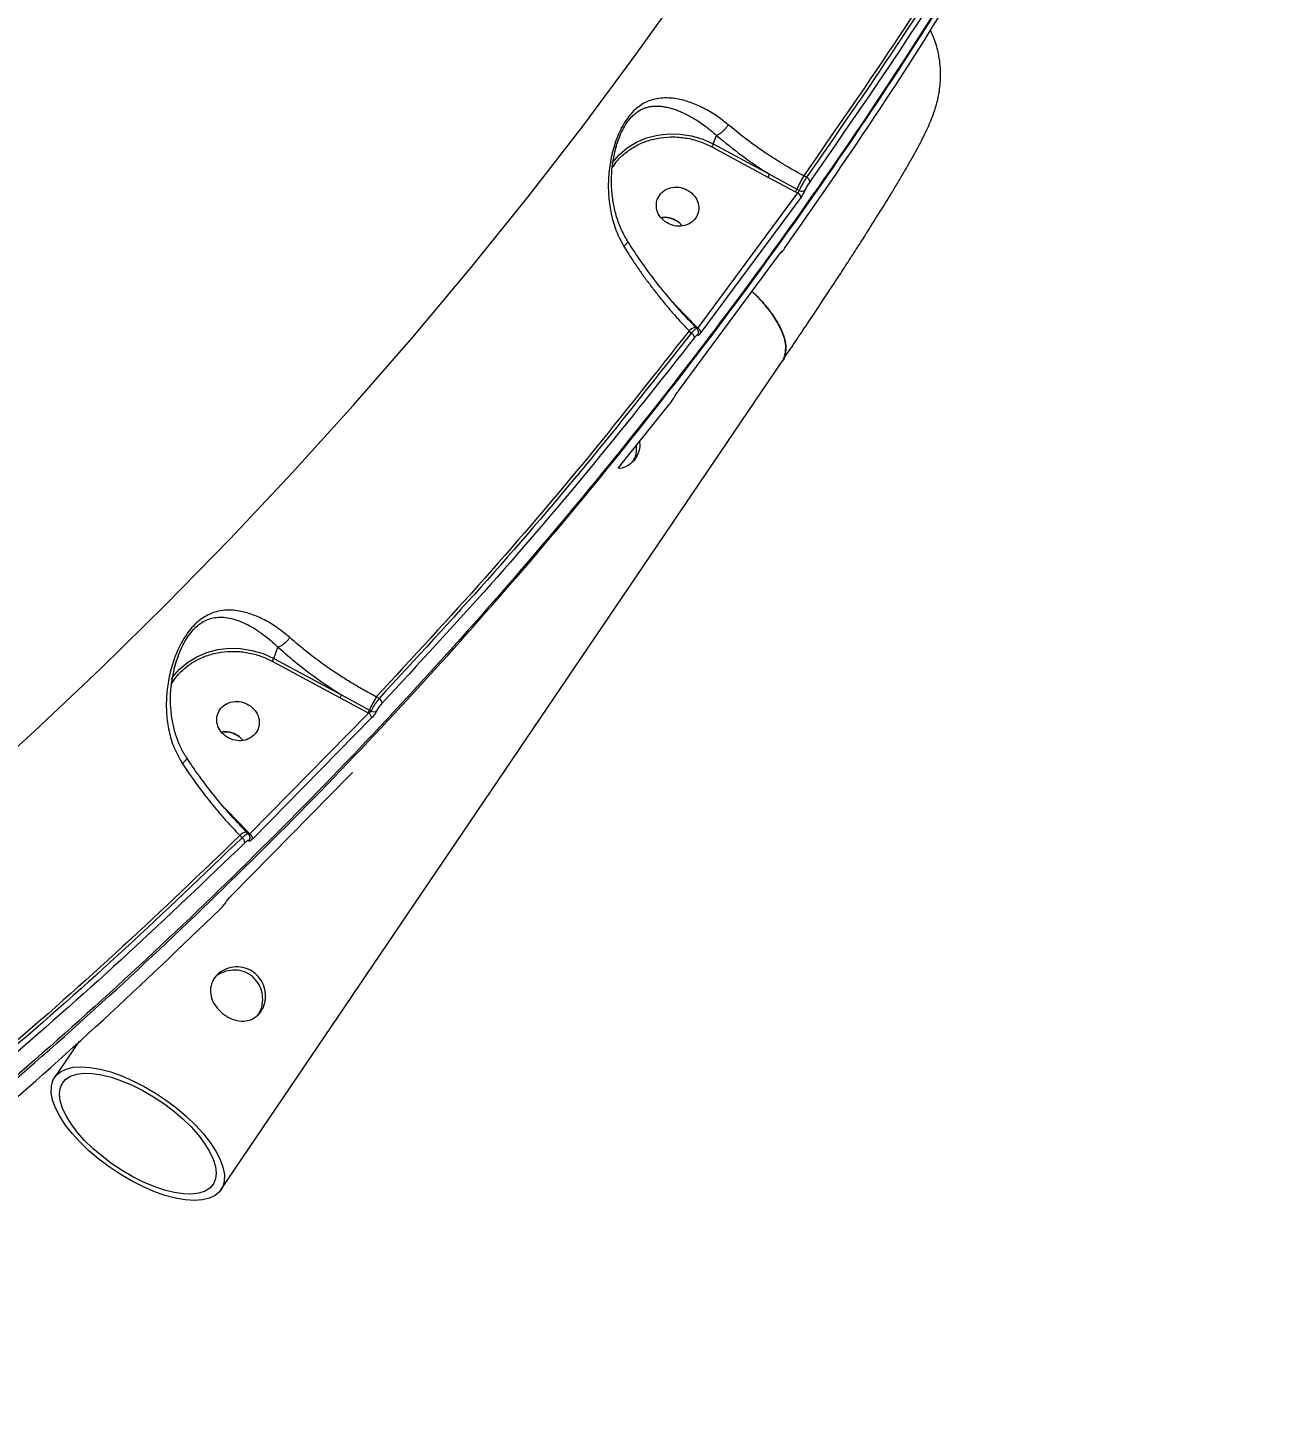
# Model space of a CAD drawing. Header units: millimetres. Extents: x -6234 to 7498, y -6127 to 5103.
# Drawn here: x 4434.1 to 4696.2, y -1650.4 to -1358.5 of the extents above; entities that cross this region are included whole.
import ezdxf

# ---------------------------------------------------------------- set-up
doc = ezdxf.new("R2010")
doc.units = ezdxf.units.MM
for name, color, linetype in [('DIKOM_ОБЪЕКТ', 7, 'Continuous'), ('DIKOM_РАЗМЕР_ЗОНА', 7, 'Continuous'), ('DIKOM_РАЗМЕР_ОБЪЕКТА', 7, 'Continuous')]:
    doc.layers.add(name, color=color, linetype=linetype)
doc.styles.add('style1', font='arial.ttf', dxfattribs={"width": 0.8})
doc.dimstyles.new('1-50', dxfattribs={"dimtxt": 300, "dimasz": 200, "dimexe": 100, "dimexo": 0, "dimgap": 100, "dimtad": 1, "dimtxsty": 'style1', "dimcen": 200, "dimclrd": 7, "dimclre": 7, "dimclrt": 7, "dimadec": 1, "dimazin": 2, "dimtfac": 1, "dimtmove": 0, "dimatfit": 2, "dimfxl": 0, "dimlwd": 25, "dimlwe": 18, "dimarcsym": 0})

# ---------------------------------------------------------------- blocks, each defined once
blk = doc.blocks.new('*D10')
at = {"layer": 'Defpoints', "color": 0, "transparency": 16777216}
for p in [(5627.97, 903.07), (-3229.39, -1461.51), (5627.97, -5097.58)]:
    blk.add_point(p, dxfattribs=at)
at = {"layer": 'DIKOM_РАЗМЕР_ОБЪЕКТА', "color": 7, "lineweight": 18, "transparency": 16777216}
for p, q in [((5627.97, 903.07), (5627.97, -5197.58)), ((-3229.39, -1461.51), (-3229.39, -5197.58))]:
    blk.add_line(p, q, dxfattribs=at)
at = {"layer": 'DIKOM_РАЗМЕР_ОБЪЕКТА', "color": 7, "lineweight": 25, "transparency": 16777216}
blk.add_line((-3029.39, -5097.58), (5427.97, -5097.58), dxfattribs=at)
at = {"layer": 'DIKOM_РАЗМЕР_ОБЪЕКТА', "color": 7, "transparency": 16777216}
for points in [[(-3029.39, -5064.25), (-3029.39, -5130.92), (-3229.39, -5097.58)], [(5427.97, -5064.25), (5427.97, -5130.92), (5627.97, -5097.58)]]:
    blk.add_solid(points, dxfattribs=at)
at = {"layer": 'DIKOM_РАЗМЕР_ОБЪЕКТА', "color": 7, "lineweight": 40, "transparency": 16777216, "insert": (1488.3, -4844.41), "char_height": 300, "attachment_point": 5, "style": 'style1'}
blk.add_mtext('8850', dxfattribs=at)
blk = doc.blocks.new('*D13')
at = {"layer": 'Defpoints', "color": 0, "transparency": 16777216}
for p in [(7498.07, 1778.2), (-5229.39, -1831.36), (7498.07, -6026.74)]:
    blk.add_point(p, dxfattribs=at)
at = {"layer": 'DIKOM_РАЗМЕР_ЗОНА', "color": 7, "lineweight": 18, "transparency": 16777216}
for p, q in [((7498.07, 1778.2), (7498.07, -6126.74)), ((-5229.39, -1831.36), (-5229.39, -6126.74))]:
    blk.add_line(p, q, dxfattribs=at)
at = {"layer": 'DIKOM_РАЗМЕР_ЗОНА', "color": 7, "lineweight": 25, "transparency": 16777216}
blk.add_line((-5029.39, -6026.74), (7298.07, -6026.74), dxfattribs=at)
at = {"layer": 'DIKOM_РАЗМЕР_ЗОНА', "color": 7, "transparency": 16777216}
for points in [[(-5029.39, -5993.4), (-5029.39, -6060.07), (-5229.39, -6026.74)], [(7298.07, -5993.4), (7298.07, -6060.07), (7498.07, -6026.74)]]:
    blk.add_solid(points, dxfattribs=at)
at = {"layer": 'DIKOM_РАЗМЕР_ЗОНА', "color": 7, "transparency": 16777216, "insert": (1560.69, -5773.56), "char_height": 300, "attachment_point": 5, "style": 'style1'}
blk.add_mtext('12750', dxfattribs=at)

msp = doc.modelspace()

# ---------------------------------------------------------------- linework, layer by layer
at = {"layer": 'DIKOM_ОБЪЕКТ', "color": 7, "linetype": 'Continuous', "lineweight": 15}
for p, q in [((4577.122, -1383.377), (4588.859, -1389.712)), ((4577.425, -1382.782), (4578.104, -1380.978)), ((4577.425, -1382.782), (4589.163, -1389.117)), ((4578.107, -1380.976), (4578.104, -1380.978)), ((4589.163, -1389.117), (4594.893, -1392.215)), ((4588.859, -1389.712), (4594.605, -1392.77)), ((4594.893, -1392.215), (4595.41, -1392.494)), ((4596.911, -1389.754), (4596.33, -1389.44)), ((4595.053, -1393.012), (4574.165, -1421.259)), ((4595.741, -1393.945), (4574.836, -1422.215)), ((4594.605, -1392.77), (4595.053, -1393.012)), ((4570.939, -1399.901), (4570.231, -1399.133)), ((4570.231, -1399.133), (4570.939, -1399.901)), ((4570.357, -1434.121), (4591.263, -1405.851)), ((4569.55, -1416.484), (4569.026, -1415.948)), ((4574.072, -1421.164), (4569.55, -1416.484)), ((4574.041, -1421.44), (4573.752, -1421.145)), ((4574.165, -1421.259), (4574.072, -1421.164)), ((4572.812, -1422.342), (4572.35, -1421.869)), ((4474.468, -1601.6), (4591.873, -1428.167)), ((4569.391, -1435.533), (4569.5, -1435.349)), ((4570.205, -1434.327), (4570.357, -1434.121)), ((4557.562, -1450.621), (4568.232, -1437.256)), ((4485.495, -1490.406), (4486.389, -1488.028)), ((4486.392, -1488.026), (4486.389, -1488.028)), ((4485.191, -1491.001), (4499.365, -1498.65)), ((4485.495, -1490.406), (4499.668, -1498.056)), ((4499.365, -1498.65), (4505.221, -1501.768)), ((4499.668, -1498.056), (4505.508, -1501.213)), ((4507.538, -1498.758), (4506.946, -1498.438)), ((4505.34, -1501.833), (4480.505, -1527.114)), ((4505.954, -1502.855), (4481.098, -1528.158)), ((4505.221, -1501.768), (4505.34, -1501.833)), ((4505.508, -1501.213), (4505.867, -1501.407)), ((4479.008, -1507.525), (4478.3, -1506.756)), ((4478.3, -1506.756), (4479.008, -1507.525)), ((4476.62, -1540.064), (4501.476, -1514.762)), ((4501.411, -1514.835), (4501.508, -1514.729)), ((4475.719, -1522.165), (4475.2, -1521.634)), ((4480.155, -1526.757), (4475.719, -1522.165)), ((4478.887, -1527.926), (4478.433, -1527.462)), ((4480.309, -1527.222), (4479.836, -1526.738)), ((4480.505, -1527.114), (4480.155, -1526.757)), ((4474.229, -1542.927), (4474.222, -1542.94)), ((4444.817, -1570.48), (4439.688, -1578.055))]:
    msp.add_line(p, q, dxfattribs=at)
at = {"layer": 'DIKOM_ОБЪЕКТ', "color": 7, "linetype": 'Continuous', "lineweight": 15, "flags": 128}
for points in [[(4346.753, -1579.025), (4362.179, -1567.438), (4377.358, -1555.584), (4392.287, -1543.466), (4406.96, -1531.088), (4421.372, -1518.454), (4435.519, -1505.568), (4449.396, -1492.434), (4462.999, -1479.057), (4476.323, -1465.44), (4489.365, -1451.589), (4502.12, -1437.506), (4514.584, -1423.198), (4526.753, -1408.668), (4538.624, -1393.921), (4550.192, -1378.962), (4561.454, -1363.795), (4572.405, -1348.426)], [(4556.257, -1386.778), (4556.286, -1386.737), (4557.721, -1385.057), (4559.423, -1383.608), (4561.356, -1382.42), (4563.477, -1381.521), (4565.74, -1380.928), (4568.097, -1380.656), (4570.495, -1380.71), (4572.884, -1381.089), (4575.211, -1381.785), (4577.425, -1382.782)], [(4591.263, -1405.851), (4591.213, -1405.915), (4591.204, -1405.922)], [(4591.873, -1428.167), (4592.229, -1427.52), (4592.56, -1426.318), (4592.582, -1424.945), (4592.294, -1423.427), (4591.701, -1421.788), (4590.814, -1420.057), (4589.647, -1418.263), (4588.221, -1416.438), (4586.559, -1414.611), (4585.55, -1413.613)], [(4569.297, -1435.691), (4569.372, -1435.574), (4569.392, -1435.529)], [(4464.096, -1494.733), (4464.355, -1494.361), (4465.79, -1492.681), (4467.493, -1491.232), (4469.425, -1490.044), (4471.546, -1489.144), (4473.809, -1488.552), (4476.166, -1488.28), (4478.564, -1488.334), (4480.953, -1488.713), (4483.28, -1489.409), (4485.495, -1490.406)], [(4501.476, -1514.762), (4501.427, -1514.824), (4501.409, -1514.837)], [(4476.62, -1540.064), (4476.572, -1540.126), (4476.552, -1540.14)], [(4475.426, -1541.498), (4475.527, -1541.382), (4475.572, -1541.306)], [(4451.095, -1596.786), (4448.913, -1595.142), (4446.87, -1593.407), (4445.002, -1591.611), (4443.341, -1589.785), (4441.915, -1587.959), (4440.748, -1586.166), (4439.861, -1584.435), (4439.268, -1582.796), (4438.98, -1581.277), (4439.002, -1579.905), (4439.332, -1578.703), (4439.967, -1577.691), (4440.895, -1576.886), (4442.099, -1576.303), (4443.559, -1575.952), (4445.251, -1575.838), (4447.145, -1575.963), (4449.21, -1576.325), (4451.409, -1576.919), (4453.704, -1577.733), (4456.058, -1578.755), (4458.429, -1579.965), (4460.777, -1581.345), (4463.062, -1582.87), (4465.244, -1584.513), (4467.287, -1586.248), (4469.154, -1588.044), (4470.816, -1589.87), (4472.242, -1591.696), (4473.409, -1593.489), (4474.296, -1595.221), (4474.889, -1596.859), (4475.177, -1598.378), (4475.155, -1599.75), (4474.824, -1600.952), (4474.19, -1601.964), (4473.262, -1602.769), (4472.058, -1603.352), (4470.598, -1603.703), (4468.906, -1603.817), (4467.011, -1603.692), (4464.947, -1603.33), (4462.748, -1602.736), (4460.453, -1601.922), (4458.099, -1600.9), (4455.728, -1599.69), (4453.38, -1598.31), (4451.095, -1596.786)], [(4451.665, -1596.123), (4449.607, -1594.569), (4447.689, -1592.927), (4445.945, -1591.227), (4444.409, -1589.501), (4443.109, -1587.781), (4442.069, -1586.099), (4441.309, -1584.487), (4440.842, -1582.974), (4440.678, -1581.589), (4440.819, -1580.357), (4441.263, -1579.302), (4442.002, -1578.443), (4443.022, -1577.795), (4444.304, -1577.372), (4445.823, -1577.181), (4447.552, -1577.226), (4449.459, -1577.505), (4451.507, -1578.014), (4453.66, -1578.743), (4455.876, -1579.679), (4458.114, -1580.803), (4460.333, -1582.096), (4462.492, -1583.532), (4464.55, -1585.086), (4466.468, -1586.728), (4468.212, -1588.428), (4469.748, -1590.154), (4471.048, -1591.874), (4472.088, -1593.556), (4472.848, -1595.168), (4473.315, -1596.681), (4473.479, -1598.066), (4473.338, -1599.298), (4472.893, -1600.353), (4472.155, -1601.212), (4471.135, -1601.86), (4469.853, -1602.283), (4468.334, -1602.474), (4466.605, -1602.429), (4464.698, -1602.15), (4462.65, -1601.641), (4460.497, -1600.912), (4458.281, -1599.977), (4456.043, -1598.852), (4453.824, -1597.559), (4451.665, -1596.123)]]:
    msp.add_lwpolyline(points, dxfattribs=at)
at = {"layer": 'DIKOM_ОБЪЕКТ', "color": 7, "linetype": 'Continuous', "lineweight": 15}
for centre, radius, start, end in [((4584.337, -1387.028), 5.258, 329.31657, 336.59465), ((4589.478, -1389.761), 5.944, 329.59672, 335.6237), ((4621.978, -1404.486), 29.736, 149.60252, 155.62667), ((4596.425, -1390.835), 1.186, 7.4185, 65.79809), ((4594.57, -1394.088), 1.18, 6.98101, 65.80693), ((4595.932, -1391.631), 1.009, 238.84007, 317.30851), ((4591.032, -1404.708), 0.946, 300.54529, 325.24522), ((4573.942, -1423.238), 2.099, 95.11565, 139.29514), ((4573.382, -1420.365), 1.055, 298.9373, 310.82656), ((4573.628, -1422.349), 1.215, 6.30823, 63.76326), ((4572.265, -1423.438), 1.225, 6.60497, 63.47185), ((4573.42, -1422.219), 0.916, 323.96731, 353.97524), ((4494.842, -1495.967), 5.258, 329.31657, 336.59465), ((4532.583, -1513.479), 29.723, 149.60125, 155.62794), ((4506.826, -1499.884), 1.333, 4.63133, 57.68294), ((4500.09, -1498.758), 5.948, 329.59867, 335.62175), ((4504.629, -1502.954), 1.328, 4.27404, 57.63383), ((4506.399, -1500.526), 1.029, 238.84116, 309.7343), ((4480.024, -1528.831), 2.099, 95.1073, 139.30156), ((4478.103, -1529.06), 1.379, 3.82354, 55.36808), ((4479.438, -1525.919), 1.103, 299.19606, 310.5678), ((4479.632, -1527.935), 0.911, 316.23053, 2.67796), ((4479.732, -1528.244), 1.368, 3.5912, 55.6304)]:
    msp.add_arc(centre, radius, start, end, dxfattribs=at)
for points, knots in [([(4314.263, -1666.758), (4323.705, -1660.49), (4342.589, -1647.955), (4370.042, -1628.109), (4396.822, -1607.521), (4422.844, -1586.134), (4447.952, -1564.121), (4472.133, -1541.511), (4495.385, -1518.34), (4517.832, -1494.493), (4539.585, -1469.842), (4560.608, -1444.395), (4580.863, -1418.163), (4600.204, -1391.32), (4618.617, -1363.892), (4635.977, -1336.07), (4652.296, -1307.893), (4667.555, -1279.386), (4681.927, -1250.443), (4690.688, -1230.78), (4695.068, -1220.949)], [0, 0, 0, 0, 0.056, 0.112, 0.168, 0.2239999, 0.2799998, 0.3349999, 0.39, 0.445, 0.5000001, 0.5559999, 0.6120001, 0.6679999, 0.7239999, 0.7799999, 0.835, 0.89, 0.945, 1, 1, 1, 1]), ([(4695.377, -1220.127), (4690.915, -1230.137), (4681.992, -1250.156), (4667.33, -1279.612), (4651.75, -1308.615), (4635.174, -1337.099), (4617.746, -1364.882), (4599.495, -1391.948), (4580.458, -1418.285), (4560.542, -1444.033), (4539.637, -1469.322), (4517.745, -1494.115), (4494.867, -1518.378), (4471.156, -1541.938), (4446.633, -1564.775), (4421.47, -1586.734), (4395.71, -1607.818), (4369.377, -1628.004), (4342.396, -1647.474), (4323.847, -1659.783), (4314.572, -1665.937)], [0, 0, 0, 0, 0.056, 0.1119999, 0.1679999, 0.2239999, 0.2799999, 0.3349998, 0.3899999, 0.4449999, 0.5000001, 0.5560002, 0.6120002, 0.6680001, 0.7239999, 0.78, 0.8350001, 0.8900001, 0.9450001, 1, 1, 1, 1]), ([(4649.722, -1305.449), (4644.176, -1315.004), (4633.086, -1334.111), (4615.278, -1362.125), (4602.647, -1380.334), (4596.33, -1389.44)], [0, 0, 0, 0, 0.3333845, 0.6666156, 1, 1, 1, 1]), ([(4650.201, -1305.938), (4644.664, -1315.473), (4633.594, -1334.539), (4615.82, -1362.495), (4603.215, -1380.666), (4596.911, -1389.754)], [0, 0, 0, 0, 0.3333844, 0.6666155, 1, 1, 1, 1]), ([(4650.935, -1306.797), (4645.394, -1316.339), (4634.314, -1335.421), (4616.525, -1363.4), (4603.909, -1381.588), (4597.601, -1390.682)], [0, 0, 0, 0, 0.3333335, 0.6666675, 1, 1, 1, 1]), ([(4592.351, -1404.641), (4598.659, -1395.547), (4611.275, -1377.359), (4629.063, -1349.38), (4640.144, -1330.298), (4645.684, -1320.756)], [0, 0, 0, 0, 0.3333336, 0.6666669, 1, 1, 1, 1]), ([(4591.866, -1428.176), (4592.422, -1427.354), (4593.811, -1425.303), (4595.955, -1422.11), (4598.305, -1418.594), (4600.575, -1415.17), (4602.763, -1411.847), (4604.86, -1408.638), (4606.859, -1405.55), (4608.756, -1402.593), (4610.546, -1399.771), (4612.226, -1397.091), (4613.796, -1394.555), (4615.253, -1392.163), (4616.598, -1389.912), (4617.837, -1387.798), (4618.973, -1385.805), (4620.02, -1383.908), (4620.999, -1382.055), (4621.966, -1380.109), (4622.806, -1378.244), (4623.502, -1376.441), (4623.993, -1374.924), (4624.366, -1373.513), (4624.661, -1372.055), (4624.873, -1370.489), (4624.981, -1368.776), (4624.947, -1366.896), (4624.727, -1364.851), (4624.262, -1362.678), (4623.628, -1360.644), (4623.025, -1359.394), (4622.77, -1358.865)], [0, 0, 0, 0, 0.0270884, 0.0676052, 0.108296, 0.1491012, 0.1899755, 0.2308781, 0.2717774, 0.3126482, 0.353468, 0.394226, 0.4349175, 0.4755536, 0.5161638, 0.5568196, 0.5976601, 0.6389695, 0.6813565, 0.7263568, 0.7787651, 0.8130304, 0.8367739, 0.8566467, 0.8745425, 0.8916349, 0.9087574, 0.926425, 0.9449712, 0.9645457, 0.985013, 1, 1, 1, 1]), ([(4580.548, -1378.745), (4579.632, -1378.025), (4577.805, -1376.587), (4575.043, -1375.049), (4572.36, -1373.934), (4570.055, -1373.345), (4568.093, -1373.125), (4566.458, -1373.159), (4564.977, -1373.419), (4563.666, -1373.868), (4562.48, -1374.48), (4561.336, -1375.309), (4560.217, -1376.409), (4559.177, -1377.756), (4558.252, -1379.309), (4557.454, -1381.018), (4556.586, -1383.392), (4555.839, -1386.476), (4555.431, -1390.174), (4555.479, -1393.852), (4556.014, -1397.471), (4557.016, -1400.991), (4558.159, -1403.135), (4558.731, -1404.207)], [0, 0, 0, 0, 0.0628987, 0.1255007, 0.1876755, 0.2503831, 0.2922295, 0.3343021, 0.3754203, 0.4078598, 0.4381064, 0.470527, 0.5011243, 0.5323828, 0.5640792, 0.594255, 0.6265535, 0.6888453, 0.7505747, 0.8129251, 0.8750785, 0.9375083, 1, 1, 1, 1]), ([(4557.688, -1381.67), (4557.7, -1381.633), (4557.899, -1381.036), (4558.421, -1379.917), (4559.274, -1378.403), (4560.155, -1377.279), (4560.955, -1376.501), (4561.658, -1375.964), (4562.344, -1375.564), (4563.028, -1375.265), (4563.726, -1375.048), (4564.465, -1374.905), (4565.26, -1374.838), (4566.094, -1374.849), (4566.953, -1374.94), (4567.829, -1375.103), (4568.738, -1375.339), (4569.653, -1375.641), (4570.565, -1376), (4571.466, -1376.407), (4572.379, -1376.871), (4573.771, -1377.659), (4575.677, -1378.896), (4577.296, -1380.282), (4578.107, -1380.976)], [0, 0, 0, 0, 0.00341089, 0.05550197, 0.10819455, 0.16077444, 0.19539127, 0.23036333, 0.26628081, 0.29817525, 0.33312678, 0.37122678, 0.40926707, 0.45252816, 0.49566531, 0.53632274, 0.58061084, 0.62681015, 0.66611228, 0.70826198, 0.75085257, 0.78988117, 0.89474647, 1, 1, 1, 1]), ([(4580.548, -1378.745), (4580.444, -1378.907), (4580.238, -1379.229), (4579.856, -1379.694), (4579.463, -1380.102), (4578.996, -1380.508), (4578.518, -1380.832), (4578.228, -1380.934), (4578.107, -1380.976)], [0, 0, 0, 0, 0.1599846, 0.31801947, 0.46834271, 0.60637891, 0.83503107, 1, 1, 1, 1]), ([(4596.33, -1389.44), (4595.616, -1389.052), (4594.188, -1388.275), (4592.087, -1387.041), (4590.027, -1385.764), (4587.251, -1383.933), (4584.006, -1381.612), (4581.647, -1379.656), (4580.548, -1378.745)], [0, 0, 0, 0, 0.1252944, 0.2505853, 0.3750536, 0.4994176, 0.7669804, 1, 1, 1, 1]), ([(4556.375, -1387.661), (4556.665, -1387.222), (4557.397, -1386.118), (4559.005, -1384.608), (4561.127, -1383.155), (4563.61, -1382.065), (4566.336, -1381.406), (4569.184, -1381.222), (4572.006, -1381.518), (4574.694, -1382.216), (4576.325, -1382.996), (4577.122, -1383.377)], [0, 0, 0, 0, 0.0723408, 0.1820497, 0.2969485, 0.4155769, 0.5361688, 0.6567636, 0.7753973, 0.8902903, 1, 1, 1, 1]), ([(4556.774, -1384.83), (4556.891, -1384.301), (4557.126, -1383.236), (4557.5, -1382.194), (4557.688, -1381.67)], [0, 0, 0, 0, 0.4969128, 1, 1, 1, 1]), ([(4556.782, -1384.85), (4556.819, -1384.643), (4557.008, -1383.575), (4557.377, -1382.533), (4557.674, -1381.693)], [0, 0, 0, 0, 0.1941618, 1, 1, 1, 1]), ([(4577.122, -1383.377), (4577.153, -1383.323), (4577.214, -1383.214), (4577.307, -1383.038), (4577.385, -1382.88), (4577.412, -1382.815), (4577.425, -1382.782)], [0, 0, 0, 0, 0.2499767, 0.5001149, 0.7500126, 1, 1, 1, 1]), ([(4578.104, -1380.978), (4579.832, -1382.411), (4583.274, -1385.265), (4587.206, -1387.837), (4589.163, -1389.117)], [0, 0, 0, 0, 0.5022814, 1, 1, 1, 1]), ([(4559.616, -1403.288), (4559.127, -1402.446), (4558.152, -1400.766), (4557.168, -1398.032), (4556.502, -1395.241), (4556.07, -1391.542), (4556.128, -1388.045), (4556.644, -1385.527), (4556.782, -1384.85)], [0, 0, 0, 0, 0.1546648, 0.3084859, 0.4595205, 0.6084101, 0.8948842, 1, 1, 1, 1]), ([(4567.304, -1399.007), (4566.877, -1398.609), (4566.024, -1397.815), (4565.452, -1396.204), (4565.537, -1394.58), (4566.304, -1393.148), (4567.627, -1392.133), (4569.298, -1391.701), (4571.099, -1391.873), (4572.112, -1392.48), (4572.619, -1392.784)], [0, 0, 0, 0, 0.1249998, 0.249997, 0.3749972, 0.500001, 0.6249887, 0.7499987, 0.8750013, 1, 1, 1, 1]), ([(4596.911, -1389.754), (4596.754, -1390.001), (4596.455, -1390.47), (4596.015, -1391.244), (4595.64, -1391.96), (4595.486, -1392.316), (4595.41, -1392.494)], [0, 0, 0, 0, 0.26384055, 0.49993506, 0.75070352, 1, 1, 1, 1]), ([(4597.601, -1390.682), (4597.507, -1390.82), (4597.318, -1391.095), (4597.043, -1391.556), (4596.809, -1391.992), (4596.719, -1392.207), (4596.674, -1392.315)], [0, 0, 0, 0, 0.2500341, 0.4999859, 0.7499156, 1, 1, 1, 1]), ([(4572.619, -1392.784), (4573.046, -1393.181), (4573.899, -1393.976), (4574.471, -1395.587), (4574.385, -1397.211), (4573.619, -1398.643), (4572.295, -1399.657), (4570.624, -1400.09), (4568.823, -1399.918), (4567.81, -1399.31), (4567.304, -1399.007)], [0, 0, 0, 0, 0.1250012, 0.2499996, 0.375002, 0.5, 0.6250015, 0.7500127, 0.8749999, 1, 1, 1, 1]), ([(4595.41, -1392.494), (4595.396, -1392.531), (4595.368, -1392.605), (4595.282, -1392.743), (4595.173, -1392.886), (4595.095, -1392.968), (4595.053, -1393.012)], [0, 0, 0, 0, 0.2476169, 0.5000113, 0.7327113, 1, 1, 1, 1]), ([(4596.674, -1392.315), (4596.628, -1392.423), (4596.537, -1392.638), (4596.302, -1393.073), (4596.025, -1393.533), (4595.836, -1393.807), (4595.741, -1393.945)], [0, 0, 0, 0, 0.2500944, 0.5000215, 0.7499433, 1, 1, 1, 1]), ([(4570.231, -1399.133), (4569.728, -1398.839), (4568.722, -1398.251), (4567.359, -1398.015), (4566.707, -1398.206), (4566.596, -1398.238)], [0, 0, 0, 0, 0.45338286, 0.90678339, 1, 1, 1, 1]), ([(4566.596, -1398.238), (4566.707, -1398.206), (4567.359, -1398.015), (4568.722, -1398.251), (4569.728, -1398.839), (4570.231, -1399.133)], [0, 0, 0, 0, 0.09321661, 0.54661714, 1, 1, 1, 1]), ([(4559.415, -1403.033), (4559.445, -1403.063), (4559.509, -1403.129), (4559.459, -1403.324), (4559.33, -1403.569), (4559.091, -1403.872), (4558.852, -1404.095), (4558.731, -1404.207)], [0, 0, 0, 0, 0.1643194, 0.3536291, 0.5601018, 0.7779555, 1, 1, 1, 1]), ([(4573.756, -1421.148), (4572.421, -1419.74), (4569.757, -1416.929), (4565.99, -1412.369), (4562.459, -1407.673), (4560.397, -1404.484), (4559.37, -1402.897)], [0, 0, 0, 0, 0.2504125, 0.499699, 0.7508993, 1, 1, 1, 1]), ([(4558.731, -1404.207), (4559.073, -1404.758), (4559.776, -1405.894), (4560.925, -1407.646), (4562.189, -1409.491), (4563.576, -1411.422), (4565.073, -1413.408), (4566.755, -1415.534), (4568.554, -1417.689), (4570.455, -1419.852), (4571.718, -1421.197), (4572.35, -1421.869)], [0, 0, 0, 0, 0.0894468, 0.1843817, 0.2848134, 0.3907439, 0.5021803, 0.615682, 0.7505298, 0.8752517, 1, 1, 1, 1]), ([(4591.263, -1405.851), (4591.352, -1405.728), (4591.53, -1405.483), (4591.721, -1405.252), (4591.831, -1405.151), (4591.817, -1405.215), (4591.809, -1405.248)], [0, 0, 0, 0, 0.2502687, 0.500019, 0.75001, 1, 1, 1, 1]), ([(4591.809, -1405.248), (4591.802, -1405.28), (4591.788, -1405.344), (4591.896, -1405.242), (4592.085, -1405.01), (4592.262, -1404.764), (4592.351, -1404.641)], [0, 0, 0, 0, 0.2499918, 0.4999842, 0.7497018, 1, 1, 1, 1]), ([(4585.527, -1413.608), (4585.616, -1413.688), (4586.556, -1414.523), (4588.053, -1416.198), (4589.924, -1418.552), (4591.318, -1420.855), (4592.248, -1423.028), (4592.676, -1425.021), (4592.542, -1426.733), (4592.243, -1427.787), (4591.868, -1428.164), (4591.86, -1428.172)], [0, 0, 0, 0, 0.014728, 0.1550474, 0.2953745, 0.4356938, 0.576018, 0.7163387, 0.8566627, 0.9969817, 1, 1, 1, 1]), ([(4574.009, -1421.442), (4574.006, -1421.432), (4573.984, -1421.365), (4573.764, -1421.475), (4573.366, -1421.772), (4573.009, -1422.14), (4572.812, -1422.342)], [0, 0, 0, 0, 0.05297329, 0.37298426, 0.65559401, 1, 1, 1, 1]), ([(4574.331, -1422.316), (4574.335, -1422.23), (4574.342, -1422.058), (4574.282, -1421.815), (4574.178, -1421.595), (4574.074, -1421.481), (4574.022, -1421.425)], [0, 0, 0, 0, 0.2453169, 0.4966202, 0.7495727, 1, 1, 1, 1]), ([(4574.165, -1421.259), (4574.149, -1421.319), (4574.12, -1421.427), (4574.099, -1421.497), (4574.09, -1421.527)], [0, 0, 0, 0, 0.5615602, 1, 1, 1, 1]), ([(4572.35, -1421.869), (4565.442, -1430.644), (4551.629, -1448.191), (4529.814, -1473.73), (4514.569, -1490.201), (4506.946, -1498.438)], [0, 0, 0, 0, 0.33338523, 0.66661449, 1, 1, 1, 1]), ([(4572.812, -1422.342), (4565.917, -1431.099), (4552.129, -1448.609), (4530.358, -1474.097), (4515.146, -1490.536), (4507.538, -1498.758)], [0, 0, 0, 0, 0.3333853, 0.6666143, 1, 1, 1, 1]), ([(4573.482, -1423.297), (4566.582, -1432.06), (4552.781, -1449.585), (4530.992, -1475.094), (4515.767, -1491.549), (4508.154, -1499.777)], [0, 0, 0, 0, 0.3333344, 0.666667, 1, 1, 1, 1]), ([(4574.161, -1422.758), (4574.156, -1422.718), (4574.146, -1422.638), (4573.996, -1422.721), (4573.771, -1422.937), (4573.578, -1423.177), (4573.482, -1423.297)], [0, 0, 0, 0, 0.249929, 0.4999151, 0.7494919, 1, 1, 1, 1]), ([(4574.836, -1422.215), (4574.74, -1422.335), (4574.548, -1422.576), (4574.324, -1422.794), (4574.175, -1422.878), (4574.166, -1422.798), (4574.161, -1422.758)], [0, 0, 0, 0, 0.2504995, 0.500133, 0.7500541, 1, 1, 1, 1]), ([(4568.232, -1437.256), (4568.333, -1437.122), (4568.537, -1436.853), (4568.847, -1436.41), (4569.122, -1435.993), (4569.239, -1435.792), (4569.297, -1435.691)], [0, 0, 0, 0, 0.2500709, 0.4999766, 0.7499162, 1, 1, 1, 1]), ([(4569.297, -1435.691), (4569.355, -1435.59), (4569.471, -1435.388), (4569.745, -1434.97), (4570.003, -1434.597), (4570.155, -1434.394), (4570.205, -1434.327)], [0, 0, 0, 0, 0.2857942, 0.5713805, 0.8570468, 1, 1, 1, 1]), ([(4561.972, -1445.098), (4561.998, -1445.248), (4562.137, -1446.068), (4561.761, -1447.524), (4560.881, -1449.15), (4559.514, -1450.198), (4558.357, -1450.681), (4557.662, -1450.629), (4557.562, -1450.621)], [0, 0, 0, 0, 0.0527369, 0.287678, 0.5165275, 0.7380249, 0.9624059, 1, 1, 1, 1]), ([(4560.371, -1449.409), (4560.509, -1449.25), (4561.019, -1448.666), (4561.422, -1447.38), (4561.396, -1446.292), (4561.385, -1445.833)], [0, 0, 0, 0, 0.1763075, 0.652165, 1, 1, 1, 1]), ([(4488.842, -1486.027), (4487.965, -1485.303), (4486.219, -1483.863), (4483.549, -1482.287), (4480.915, -1481.125), (4478.591, -1480.5), (4476.569, -1480.274), (4474.845, -1480.336), (4473.247, -1480.671), (4471.804, -1481.244), (4470.495, -1482.015), (4469.229, -1483.044), (4468.033, -1484.332), (4466.941, -1485.834), (4465.998, -1487.46), (4465.179, -1489.205), (4464.287, -1491.563), (4463.489, -1494.608), (4463.012, -1498.284), (4463.008, -1501.978), (4463.53, -1505.623), (4464.565, -1509.178), (4465.779, -1511.322), (4466.386, -1512.395)], [0, 0, 0, 0, 0.0628353, 0.1249546, 0.1874435, 0.2498363, 0.2919625, 0.3340385, 0.374916, 0.4073658, 0.437691, 0.4692317, 0.5004074, 0.530886, 0.5632068, 0.5935081, 0.6260023, 0.6879109, 0.7501369, 0.8125833, 0.874951, 0.9374314, 1, 1, 1, 1]), ([(4465.568, -1489.806), (4465.592, -1489.734), (4465.793, -1489.143), (4466.303, -1488.02), (4467.123, -1486.465), (4468.133, -1484.999), (4469.272, -1483.761), (4470.471, -1482.839), (4471.666, -1482.234), (4472.942, -1481.861), (4474.33, -1481.73), (4475.821, -1481.859), (4477.323, -1482.217), (4478.836, -1482.769), (4480.331, -1483.488), (4481.856, -1484.38), (4483.363, -1485.419), (4484.894, -1486.625), (4485.893, -1487.56), (4486.392, -1488.026)], [0, 0, 0, 0, 0.0067891, 0.0559289, 0.1086569, 0.1616419, 0.2143022, 0.2666947, 0.3192943, 0.3717524, 0.4385516, 0.5108429, 0.5812073, 0.6508825, 0.7239862, 0.7905232, 0.8620531, 0.9311814, 1, 1, 1, 1]), ([(4486.389, -1488.028), (4487.726, -1489.206), (4490.4, -1491.56), (4494.879, -1494.939), (4498.074, -1497.018), (4499.668, -1498.056)], [0, 0, 0, 0, 0.3340173, 0.6676635, 1, 1, 1, 1]), ([(4488.842, -1486.027), (4488.735, -1486.181), (4488.522, -1486.487), (4488.137, -1486.914), (4487.747, -1487.28), (4487.284, -1487.637), (4486.81, -1487.915), (4486.516, -1487.993), (4486.392, -1488.026)], [0, 0, 0, 0, 0.1611679, 0.319303, 0.4691559, 0.6065701, 0.8346393, 1, 1, 1, 1]), ([(4506.946, -1498.438), (4506.115, -1497.993), (4504.455, -1497.103), (4502.013, -1495.677), (4499.622, -1494.193), (4496.42, -1492.064), (4492.708, -1489.359), (4490.071, -1487.086), (4488.842, -1486.027)], [0, 0, 0, 0, 0.1251869, 0.2503706, 0.3755424, 0.5003152, 0.7671191, 1, 1, 1, 1]), ([(4464.116, -1495.747), (4464.508, -1495.149), (4465.338, -1493.882), (4467.07, -1492.229), (4469.197, -1490.78), (4471.679, -1489.689), (4474.406, -1489.03), (4477.253, -1488.845), (4480.075, -1489.142), (4482.763, -1489.84), (4484.394, -1490.62), (4485.191, -1491.001)], [0, 0, 0, 0, 0.0957949, 0.2027337, 0.3147194, 0.4303576, 0.5478985, 0.6654435, 0.7810771, 0.8930646, 1, 1, 1, 1]), ([(4464.654, -1492.805), (4464.658, -1492.779), (4464.839, -1491.773), (4465.199, -1490.79), (4465.55, -1489.832)], [0, 0, 0, 0, 0.0252981, 1, 1, 1, 1]), ([(4464.657, -1492.783), (4464.774, -1492.311), (4465.021, -1491.311), (4465.379, -1490.326), (4465.568, -1489.806)], [0, 0, 0, 0, 0.4713607, 1, 1, 1, 1]), ([(4485.191, -1491.001), (4485.222, -1490.947), (4485.284, -1490.838), (4485.376, -1490.662), (4485.454, -1490.504), (4485.481, -1490.439), (4485.495, -1490.406)], [0, 0, 0, 0, 0.2500116, 0.5000053, 0.7500158, 1, 1, 1, 1]), ([(4467.448, -1511.438), (4466.995, -1510.705), (4466.078, -1509.222), (4465.093, -1506.754), (4464.38, -1504.133), (4463.843, -1500.422), (4463.881, -1496.594), (4464.461, -1493.747), (4464.654, -1492.805)], [0, 0, 0, 0, 0.1335684, 0.2702943, 0.4114698, 0.5555313, 0.8528877, 1, 1, 1, 1]), ([(4475.373, -1506.631), (4474.946, -1506.233), (4474.093, -1505.439), (4473.521, -1503.828), (4473.607, -1502.204), (4474.373, -1500.771), (4475.696, -1499.757), (4477.367, -1499.325), (4479.168, -1499.497), (4480.181, -1500.104), (4480.688, -1500.408)], [0, 0, 0, 0, 0.1250029, 0.2500013, 0.3750037, 0.4999979, 0.6249993, 0.7500128, 0.875, 1, 1, 1, 1]), ([(4507.538, -1498.758), (4507.352, -1499.004), (4507.014, -1499.451), (4506.52, -1500.197), (4506.112, -1500.883), (4505.947, -1501.235), (4505.867, -1501.407)], [0, 0, 0, 0, 0.27456913, 0.49988837, 0.75514095, 1, 1, 1, 1]), ([(4508.154, -1499.777), (4508.04, -1499.902), (4507.814, -1500.153), (4507.487, -1500.583), (4507.21, -1500.999), (4507.107, -1501.211), (4507.056, -1501.317)], [0, 0, 0, 0, 0.2500763, 0.4999748, 0.7499355, 1, 1, 1, 1]), ([(4480.688, -1500.408), (4481.114, -1500.805), (4481.968, -1501.6), (4482.54, -1503.211), (4482.454, -1504.835), (4481.688, -1506.267), (4480.364, -1507.281), (4478.693, -1507.714), (4476.892, -1507.542), (4475.879, -1506.934), (4475.373, -1506.631)], [0, 0, 0, 0, 0.125002, 0.2499995, 0.3750001, 0.5000006, 0.6250011, 0.7499979, 0.8750009, 1, 1, 1, 1]), ([(4505.867, -1501.407), (4505.858, -1501.423), (4505.842, -1501.457), (4505.796, -1501.514), (4505.736, -1501.576), (4505.646, -1501.652), (4505.512, -1501.745), (4505.402, -1501.801), (4505.34, -1501.833)], [0, 0, 0, 0, 0.1169937, 0.23860039, 0.36606619, 0.50119883, 0.7198879, 1, 1, 1, 1]), ([(4507.056, -1501.317), (4507.005, -1501.423), (4506.902, -1501.635), (4506.624, -1502.051), (4506.295, -1502.48), (4506.067, -1502.73), (4505.954, -1502.855)], [0, 0, 0, 0, 0.2500548, 0.5000116, 0.7499122, 1, 1, 1, 1]), ([(4478.3, -1506.756), (4477.797, -1506.463), (4476.791, -1505.875), (4475.428, -1505.639), (4474.776, -1505.83), (4474.665, -1505.862)], [0, 0, 0, 0, 0.4534067, 0.9068275, 1, 1, 1, 1]), ([(4474.665, -1505.862), (4474.776, -1505.83), (4475.428, -1505.639), (4476.791, -1505.875), (4477.797, -1506.463), (4478.3, -1506.756)], [0, 0, 0, 0, 0.0931725, 0.5465933, 1, 1, 1, 1]), ([(4467.236, -1511.186), (4467.264, -1511.216), (4467.323, -1511.277), (4467.241, -1511.478), (4467.073, -1511.73), (4466.789, -1512.044), (4466.521, -1512.277), (4466.386, -1512.395)], [0, 0, 0, 0, 0.1810034, 0.3674269, 0.5704583, 0.7839284, 1, 1, 1, 1]), ([(4479.839, -1526.741), (4478.578, -1525.413), (4476.136, -1522.837), (4472.771, -1518.79), (4469.782, -1514.881), (4468.039, -1512.305), (4467.2, -1511.063)], [0, 0, 0, 0, 0.2736801, 0.5305009, 0.7738124, 1, 1, 1, 1]), ([(4466.386, -1512.395), (4466.697, -1512.866), (4467.339, -1513.837), (4468.376, -1515.332), (4469.508, -1516.905), (4470.743, -1518.549), (4472.065, -1520.237), (4473.545, -1522.047), (4475.12, -1523.884), (4476.783, -1525.733), (4477.883, -1526.886), (4478.433, -1527.462)], [0, 0, 0, 0, 0.0892425, 0.1840551, 0.2844232, 0.3903641, 0.5018676, 0.6147291, 0.7502081, 0.8751051, 1, 1, 1, 1]), ([(4501.476, -1514.762), (4501.582, -1514.654), (4501.794, -1514.438), (4501.99, -1514.264), (4502.041, -1514.24), (4502.047, -1514.238)], [0, 0, 0, 0, 0.4716871, 0.9416053, 1, 1, 1, 1]), ([(4478.433, -1527.462), (4470.336, -1535.231), (4454.145, -1550.765), (4428.879, -1573.176), (4411.417, -1587.495), (4402.684, -1594.656)], [0, 0, 0, 0, 0.3333849, 0.6666155, 1, 1, 1, 1]), ([(4478.887, -1527.926), (4470.806, -1535.678), (4454.647, -1551.18), (4429.436, -1573.548), (4412.012, -1587.84), (4403.298, -1594.988)], [0, 0, 0, 0, 0.3333847, 0.6666154, 1, 1, 1, 1]), ([(4479.479, -1528.968), (4471.392, -1536.726), (4455.219, -1552.241), (4429.987, -1574.628), (4412.547, -1588.933), (4403.828, -1596.086)], [0, 0, 0, 0, 0.33333275, 0.66666592, 1, 1, 1, 1]), ([(4480.203, -1527.15), (4480.198, -1527.139), (4480.171, -1527.066), (4479.922, -1527.153), (4479.483, -1527.411), (4479.093, -1527.748), (4478.887, -1527.926)], [0, 0, 0, 0, 0.0585356, 0.3729678, 0.6690838, 1, 1, 1, 1]), ([(4480.29, -1528.565), (4480.281, -1528.521), (4480.263, -1528.432), (4480.084, -1528.481), (4479.818, -1528.654), (4479.592, -1528.864), (4479.479, -1528.968)], [0, 0, 0, 0, 0.25000139, 0.500005, 0.74973854, 1, 1, 1, 1]), ([(4480.542, -1527.986), (4480.542, -1527.903), (4480.541, -1527.736), (4480.474, -1527.503), (4480.369, -1527.295), (4480.268, -1527.187), (4480.218, -1527.133)], [0, 0, 0, 0, 0.2498436, 0.5022895, 0.7534658, 1, 1, 1, 1]), ([(4481.098, -1528.158), (4480.985, -1528.263), (4480.76, -1528.473), (4480.495, -1528.648), (4480.317, -1528.697), (4480.299, -1528.609), (4480.29, -1528.565)], [0, 0, 0, 0, 0.2503175, 0.5000109, 0.7499774, 1, 1, 1, 1]), ([(4480.505, -1527.114), (4480.472, -1527.159), (4480.41, -1527.242), (4480.363, -1527.283), (4480.341, -1527.302)], [0, 0, 0, 0, 0.5349202, 1, 1, 1, 1]), ([(4475.426, -1541.498), (4475.488, -1541.402), (4475.611, -1541.211), (4475.915, -1540.827), (4476.266, -1540.424), (4476.502, -1540.184), (4476.62, -1540.064)], [0, 0, 0, 0, 0.2500745, 0.500029, 0.7500283, 1, 1, 1, 1]), ([(4475.57, -1541.31), (4475.619, -1541.235), (4475.716, -1541.084), (4475.965, -1540.772), (4476.256, -1540.439), (4476.454, -1540.239), (4476.554, -1540.138)], [0, 0, 0, 0, 0.247208, 0.4960873, 0.7471186, 1, 1, 1, 1]), ([(4398.578, -1610.045), (4407.297, -1602.892), (4424.736, -1588.587), (4449.969, -1566.2), (4466.142, -1550.685), (4474.229, -1542.927)], [0, 0, 0, 0, 0.3333333, 0.6666667, 1, 1, 1, 1]), ([(4474.229, -1542.927), (4474.347, -1542.808), (4474.584, -1542.569), (4474.936, -1542.167), (4475.242, -1541.784), (4475.365, -1541.593), (4475.426, -1541.498)], [0, 0, 0, 0, 0.2499769, 0.4999225, 0.7498888, 1, 1, 1, 1]), ([(4474.85, -1542.26), (4474.891, -1542.213), (4474.933, -1542.165), (4475.111, -1541.964), (4475.344, -1541.657), (4475.494, -1541.426), (4475.57, -1541.31)], [0, 0, 0, 0, 0.1306738, 0.1339412, 0.5652154, 1, 1, 1, 1]), ([(4481.237, -1556.021), (4481.737, -1556.456), (4482.737, -1557.326), (4483.601, -1559.17), (4483.891, -1561.167), (4483.54, -1563.123), (4482.618, -1564.737), (4481.268, -1565.829), (4479.613, -1566.34), (4477.761, -1566.237), (4476.236, -1565.654), (4474.86, -1564.79), (4473.658, -1563.684), (4472.63, -1562.038), (4472.17, -1560.235), (4472.387, -1558.436), (4473.284, -1556.851), (4474.721, -1555.657), (4476.538, -1554.959), (4478.555, -1554.87), (4480.176, -1555.338), (4480.993, -1555.864), (4481.237, -1556.021)], [0, 0, 0, 0, 0.0522231, 0.1044014, 0.1578185, 0.2122882, 0.2653486, 0.3167027, 0.3687211, 0.422701, 0.4769567, 0.5000025, 0.5522262, 0.6044018, 0.6578181, 0.7122882, 0.7653475, 0.8167051, 0.8687201, 0.9226983, 0.9769583, 1, 1, 1, 1]), ([(4482.117, -1565.006), (4482.256, -1564.848), (4482.77, -1564.263), (4483.177, -1562.803), (4483.247, -1560.864), (4482.67, -1558.893), (4481.681, -1557.5), (4480.415, -1556.441), (4478.934, -1555.733), (4476.937, -1555.504), (4475.015, -1555.95), (4473.695, -1556.582), (4473.269, -1557.129), (4473.228, -1557.182)], [0, 0, 0, 0, 0.0399235, 0.1476885, 0.2570951, 0.3715814, 0.4869482, 0.5386915, 0.6487284, 0.7586529, 0.8717003, 0.9875665, 1, 1, 1, 1])]:
    msp.add_open_spline(points, degree=3, knots=knots, dxfattribs=at)

# ---------------------------------------------------------------- dimensions: what is measured, and where the dimension line sits
at = {"layer": 'DIKOM_РАЗМЕР_ЗОНА'}
dim = msp.add_linear_dim(base=(7498.074, -6026.735), p1=(-5229.391, -1831.362), p2=(7498.074, 1778.201), text='12750', dimstyle='1-50', dxfattribs=at)
dim.commit()
dim.dimension.update_dxf_attribs({"geometry": '*D13', "text_midpoint": (1560.691, -6026.735), "dimtype": 160})
at = {"layer": 'DIKOM_РАЗМЕР_ОБЪЕКТА', "lineweight": 40}
dim = msp.add_linear_dim(base=(5627.969, -5097.582), p1=(-3229.391, -1461.506), p2=(5627.969, 903.069), text='8850', dimstyle='1-50', dxfattribs=at)
dim.commit()
dim.dimension.update_dxf_attribs({"geometry": '*D10', "text_midpoint": (1488.304, -5097.582), "dimtype": 160})

doc.saveas('drawing.dxf')
